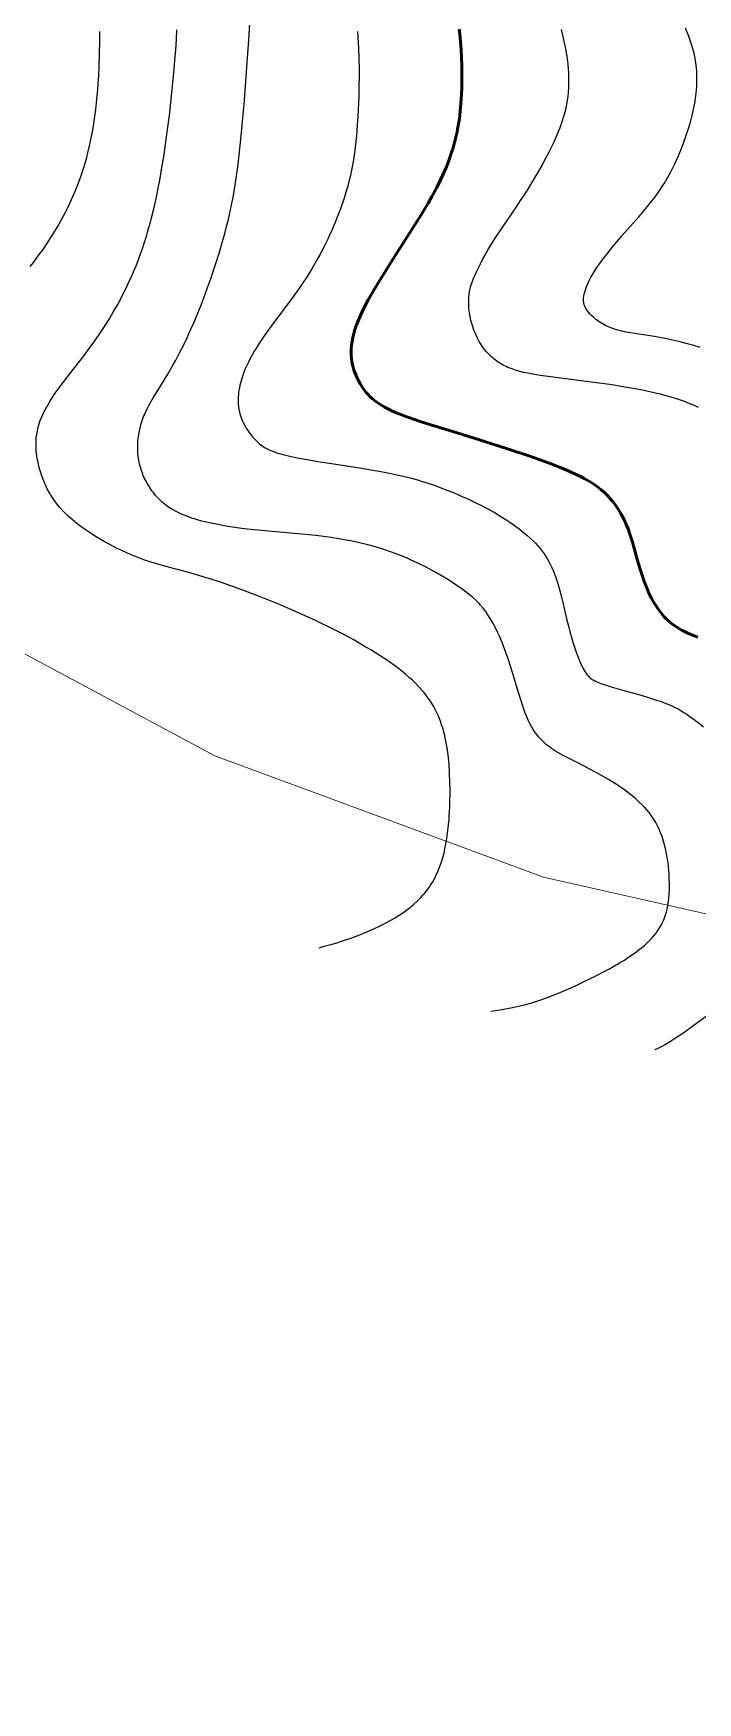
# Model space of a CAD drawing. Header units: metres. Extents: x 545098 to 555652, y 1854398 to 1862642.
# Drawn here: x 547264 to 547495, y 1857981 to 1858560 of the extents above; entities that cross this region are included whole.
import ezdxf

# ---------------------------------------------------------------- set-up
doc = ezdxf.new("R2010")
doc.units = ezdxf.units.M
doc.header["$LTSCALE"] = 6.8
for name, color, linetype, lineweight in [('1', 7, 'Continuous', 25), ('2', 7, 'Continuous', 53), ('52', 7, 'Continuous', 13)]:
    doc.layers.add(name, color=color, linetype=linetype, lineweight=lineweight)

msp = doc.modelspace()

# ---------------------------------------------------------------- linework, layer by layer
at = {"layer": '1'}
for points in [[(547300.58, 1858418.66), (547300.65, 1858419.36), (547300.83, 1858420.8), (547300.96, 1858421.54), (547301.19, 1858422.65), (547301.58, 1858424.17), (547301.81, 1858424.95), (547302.2, 1858426.12), (547302.66, 1858427.31), (547302.91, 1858427.91), (547303.18, 1858428.52), (547303.76, 1858429.74), (547304.4, 1858430.98), (547305.83, 1858433.54), (547307.42, 1858436.19), (547310.9, 1858441.86), (547312.69, 1858444.91), (547313.59, 1858446.49), (547314.91, 1858448.95), (547316.35, 1858451.8), (547317.49, 1858454.15), (547318.87, 1858457.18), (547319.96, 1858459.67), (547321.56, 1858463.51), (547322.61, 1858466.13), (547323.29, 1858467.9), (547324.64, 1858471.51), (547325.94, 1858475.19), (547326.58, 1858477.05), (547327.52, 1858479.87), (547328.86, 1858484.14), (547329.71, 1858487.02), (547330.72, 1858490.64), (547331.48, 1858493.56), (547331.84, 1858495.02), (547332.35, 1858497.21), (547333.07, 1858500.51), (547333.71, 1858503.81), (547334.11, 1858506.04), (547334.36, 1858507.54), (547334.82, 1858510.59), (547335.36, 1858514.57), (547335.76, 1858517.9), (547336.32, 1858523.23), (547336.68, 1858527.05), (547337.41, 1858535.47), (547338.16, 1858544.99), (547338.53, 1858550.03), (547339.04, 1858557.76), (547339.48, 1858565.47)], [(547458.87, 1858438.92), (547454.42, 1858439.51), (547446.41, 1858440.53), (547442.04, 1858441.11), (547440.15, 1858441.39), (547437.61, 1858441.8), (547435.39, 1858442.22), (547434.38, 1858442.44), (547433.12, 1858442.75), (547431.66, 1858443.18), (547430.43, 1858443.6), (547429.03, 1858444.17), (547428.36, 1858444.48), (547427.38, 1858444.97), (547426.44, 1858445.5), (547425.99, 1858445.78), (547425.11, 1858446.37), (547424.07, 1858447.16), (547423.28, 1858447.84), (547422.34, 1858448.74), (547421.55, 1858449.6), (547420.81, 1858450.51), (547420.05, 1858451.56), (547419.48, 1858452.44), (547419.08, 1858453.12), (547418.34, 1858454.49), (547417.7, 1858455.89), (547417.31, 1858456.83), (547417.08, 1858457.46), (547416.66, 1858458.71), (547416.36, 1858459.75), (547416.19, 1858460.44), (547415.9, 1858461.78), (547415.78, 1858462.44), (547415.6, 1858463.74), (547415.48, 1858464.98), (547415.43, 1858465.78), (547415.4, 1858467.3), (547415.42, 1858468.26), (547415.51, 1858469.42), (547415.67, 1858470.47), (547415.91, 1858471.55), (547416.06, 1858472.12), (547416.45, 1858473.34), (547417.1, 1858475.05), (547418, 1858477.14), (547418.54, 1858478.29), (547419.44, 1858480.11), (547420.46, 1858482.04), (547421.01, 1858483.04), (547422.18, 1858485.09), (547423.77, 1858487.71), (547424.8, 1858489.31), (547426.98, 1858492.56), (547431.74, 1858499.52), (547433.42, 1858502.03), (547434.27, 1858503.33), (547435.79, 1858505.71), (547437.68, 1858508.8), (547439.36, 1858511.65), (547440.98, 1858514.52), (547441.76, 1858515.95), (547443.25, 1858518.79), (547443.95, 1858520.18), (547444.94, 1858522.24), (547446, 1858524.61), (547446.49, 1858525.76), (547447.16, 1858527.47), (547447.77, 1858529.16), (547448.55, 1858531.65), (547449.08, 1858533.72), (547449.43, 1858535.38), (547449.58, 1858536.21), (547449.78, 1858537.47), (547450, 1858539.37), (547450.13, 1858541.32), (547450.18, 1858542.63), (547450.19, 1858543.51), (547450.16, 1858545.3), (547450.1, 1858546.66), (547450.04, 1858547.57), (547449.87, 1858549.4), (547449.77, 1858550.33), (547449.52, 1858552.19), (547449.22, 1858554.07), (547448.99, 1858555.33), (547448.47, 1858557.87), (547447.96, 1858560.03), (547447.58, 1858561.47)], [(547455.29, 1858468.24), (547455.39, 1858469.06), (547455.56, 1858469.93), (547455.89, 1858471.1), (547456.29, 1858472.24), (547456.81, 1858473.45), (547457.11, 1858474.1), (547457.82, 1858475.45), (547458.23, 1858476.17), (547458.91, 1858477.29), (547459.67, 1858478.47), (547460.23, 1858479.29), (547461.45, 1858481), (547462.11, 1858481.89), (547463.54, 1858483.74), (547465.09, 1858485.68), (547466.2, 1858487.01), (547468.56, 1858489.77), (547474.42, 1858496.39), (547476.41, 1858498.72), (547477.39, 1858499.9), (547478.67, 1858501.49), (547480.21, 1858503.52), (547481.53, 1858505.37), (547482.76, 1858507.24), (547483.54, 1858508.5), (547484.04, 1858509.35), (547484.99, 1858511.04), (547485.67, 1858512.31), (547486.93, 1858514.85), (547488.07, 1858517.38), (547489.22, 1858520.15), (547490.05, 1858522.32), (547490.81, 1858524.44), (547491.66, 1858527.03), (547492.34, 1858529.3), (547492.93, 1858531.53), (547493.19, 1858532.62), (547493.65, 1858534.8), (547493.85, 1858535.87), (547494.1, 1858537.47), (547494.34, 1858539.35), (547494.54, 1858541.68), (547494.6, 1858543.06), (547494.6, 1858545.8), (547494.55, 1858546.82), (547494.45, 1858548.17), (547494.26, 1858549.85), (547494.02, 1858551.34), (547493.76, 1858552.66), (547493.36, 1858554.33), (547492.9, 1858555.89), (547492.55, 1858556.98), (547491.71, 1858559.31), (547490.66, 1858561.9)], [(547263.18, 1858479.15), (547264.39, 1858480.69), (547265.17, 1858481.71), (547266.68, 1858483.75), (547267.41, 1858484.77), (547268.82, 1858486.82), (547270.16, 1858488.86), (547271.02, 1858490.23), (547272.65, 1858492.96), (547273.95, 1858495.26), (547275.31, 1858497.82), (547276.33, 1858499.87), (547277.53, 1858502.44), (547278.87, 1858505.53), (547279.69, 1858507.6), (547280.46, 1858509.68), (547280.95, 1858511.07), (547281.86, 1858513.86), (547282.78, 1858517.02), (547283.2, 1858518.62), (547283.78, 1858521.05), (547284.15, 1858522.7), (547284.8, 1858526.08), (547285, 1858527.23), (547285.37, 1858529.58), (547285.71, 1858532.01), (547285.92, 1858533.67), (547286.3, 1858537.11), (547286.62, 1858540.71), (547286.76, 1858542.58), (547286.94, 1858545.47), (547287.09, 1858548.47), (547287.25, 1858553.17), (547287.31, 1858557.27), (547287.32, 1858560.69)], [(547266.3, 1858409.41), (547265.89, 1858411.14), (547265.72, 1858412), (547265.5, 1858413.3), (547265.3, 1858415.03), (547265.24, 1858415.9), (547265.2, 1858417.18), (547265.21, 1858418.44), (547265.24, 1858419.07), (547265.29, 1858419.69), (547265.44, 1858420.92), (547265.65, 1858422.13), (547265.96, 1858423.46), (547266.26, 1858424.51), (547266.66, 1858425.7), (547267.18, 1858427.02), (547267.66, 1858428.08), (547268.04, 1858428.87), (547268.9, 1858430.49), (547269.86, 1858432.13), (547270.56, 1858433.24), (547272.11, 1858435.53), (547273.56, 1858437.54), (547274.6, 1858438.92), (547276.79, 1858441.77), (547281.52, 1858447.87), (547283.96, 1858451.12), (547285.59, 1858453.36), (547287.59, 1858456.23), (547288.98, 1858458.33), (547290.66, 1858461.02), (547292.14, 1858463.5), (547293.57, 1858466.03), (547294.26, 1858467.31), (547295.61, 1858469.92), (547296.27, 1858471.24), (547297.23, 1858473.24), (547298.45, 1858475.95), (547299.04, 1858477.32), (547299.9, 1858479.4), (547301.12, 1858482.56), (547301.51, 1858483.62), (547302.25, 1858485.77), (547302.96, 1858487.93), (547303.42, 1858489.39), (547304.28, 1858492.34), (547304.9, 1858494.58), (547305.29, 1858496.09), (547306.04, 1858499.15), (547306.4, 1858500.69), (547307.08, 1858503.82), (547307.72, 1858507), (547308.13, 1858509.16), (547308.9, 1858513.53), (547309.51, 1858517.3), (547309.9, 1858519.84), (547310.62, 1858524.94), (547310.96, 1858527.49), (547311.59, 1858532.52), (547312.15, 1858537.42), (547312.48, 1858540.57), (547313.07, 1858546.52), (547313.53, 1858551.9), (547313.72, 1858554.4), (547313.95, 1858557.93), (547314.11, 1858561.27)], [(547376.79, 1858560.76), (547377.05, 1858556.86), (547377.15, 1858554.85), (547377.27, 1858551.73), (547377.34, 1858547.35), (547377.35, 1858545.35), (547377.31, 1858541.27), (547377.23, 1858538.18), (547377.04, 1858533.55), (547376.92, 1858531.26), (547376.72, 1858528.26), (547376.41, 1858524.64), (547376.08, 1858521.53), (547375.71, 1858518.59), (547375.24, 1858515.52), (547374.81, 1858513.17), (547374.46, 1858511.47), (547374.21, 1858510.35), (547373.68, 1858508.17), (547373.4, 1858507.1), (547372.79, 1858504.97), (547372.14, 1858502.87), (547371.67, 1858501.46), (547370.66, 1858498.63), (547369.55, 1858495.73), (547368.95, 1858494.26), (547368, 1858492.03), (547366.99, 1858489.78), (547366.46, 1858488.65), (547365.35, 1858486.37), (547363.87, 1858483.51), (547362.6, 1858481.21), (547360.92, 1858478.33), (547359.3, 1858475.75), (547357.59, 1858473.19), (547356.41, 1858471.48), (547353.99, 1858468.12), (547346.8, 1858458.5), (547344.65, 1858455.51), (547343.66, 1858454.06), (547342.29, 1858451.97), (547341.45, 1858450.62), (547340.93, 1858449.74), (547339.96, 1858448.02), (547339.31, 1858446.78), (547338.9, 1858445.96), (547337.83, 1858443.61), (547337.24, 1858442.12), (547336.73, 1858440.67), (547336.26, 1858439.13), (547335.96, 1858437.94), (547335.67, 1858436.48), (547335.53, 1858435.55), (547335.46, 1858434.94), (547335.37, 1858433.75), (547335.35, 1858432.32), (547335.41, 1858431.22), (547335.46, 1858430.69), (547335.61, 1858429.64), (547335.82, 1858428.63), (547335.98, 1858427.98), (547336.39, 1858426.71)], [(547495.75, 1858451.04), (547493.57, 1858451.73), (547490.87, 1858452.5), (547488.75, 1858453.05), (547487.71, 1858453.3), (547485.66, 1858453.76), (547483.66, 1858454.18), (547482.37, 1858454.43), (547479.89, 1858454.87), (547476.04, 1858455.48), (547471.51, 1858456.16), (547469.48, 1858456.53), (547468.2, 1858456.8), (547467.58, 1858456.95), (547466.68, 1858457.19), (547465.39, 1858457.6), (547464.16, 1858458.09), (547463.37, 1858458.45), (547462.87, 1858458.7), (547461.9, 1858459.23), (547461.21, 1858459.65), (547460.77, 1858459.94), (547459.93, 1858460.53), (547459.54, 1858460.83), (547458.8, 1858461.45), (547458.13, 1858462.06), (547457.72, 1858462.47), (547457.01, 1858463.27), (547456.51, 1858463.92), (547456.06, 1858464.63), (547455.79, 1858465.18), (547455.62, 1858465.59), (547455.53, 1858465.87), (547455.39, 1858466.42), (547455.34, 1858466.7), (547455.28, 1858467.26), (547455.27, 1858467.84), (547455.29, 1858468.24)], [(547495.14, 1858430.24), (547493.99, 1858430.77), (547492.17, 1858431.54), (547490.25, 1858432.29), (547489.24, 1858432.65), (547487.14, 1858433.35), (547486.04, 1858433.69), (547484.34, 1858434.18), (547481.95, 1858434.82), (547480.71, 1858435.13), (547478.78, 1858435.58), (547475.74, 1858436.22), (547472.53, 1858436.83), (547470.31, 1858437.21), (547465.76, 1858437.94), (547463.46, 1858438.28), (547458.87, 1858438.92)], [(547336.39, 1858426.71), (547336.8, 1858425.68), (547337.1, 1858425.01), (547337.77, 1858423.73), (547338.14, 1858423.11), (547338.93, 1858421.93), (547339.79, 1858420.8), (547340.38, 1858420.09), (547340.79, 1858419.63), (547341.62, 1858418.75), (547342.48, 1858417.93), (547342.94, 1858417.53), (547343.69, 1858416.95), (547344.55, 1858416.4), (547345.02, 1858416.12), (547346.09, 1858415.59), (547346.68, 1858415.33), (547347.67, 1858414.94), (547349.17, 1858414.43), (547350.02, 1858414.18), (547351.41, 1858413.8), (547353.79, 1858413.24), (547356.56, 1858412.67), (547358.6, 1858412.29), (547363.02, 1858411.53), (547367.75, 1858410.76), (547377.47, 1858409.24), (547382.1, 1858408.47), (547384.28, 1858408.09), (547387.34, 1858407.52), (547390.46, 1858406.88), (547392.79, 1858406.36), (547395.51, 1858405.68), (547397.58, 1858405.11), (547398.59, 1858404.82), (547400.56, 1858404.21), (547403.77, 1858403.13), (547406.35, 1858402.17), (547410.31, 1858400.59), (547412.32, 1858399.73), (547415.35, 1858398.37), (547418.36, 1858396.93), (547419.85, 1858396.18), (547421.8, 1858395.16), (547424.18, 1858393.85), (547426.24, 1858392.64), (547428.59, 1858391.17), (547429.71, 1858390.43), (547431.33, 1858389.3), (547432.88, 1858388.15), (547433.63, 1858387.57), (547435.05, 1858386.4), (547435.74, 1858385.81), (547436.72, 1858384.92), (547437.96, 1858383.72), (547438.54, 1858383.12), (547439.38, 1858382.21), (547440.16, 1858381.29), (547440.88, 1858380.37), (547441.56, 1858379.44), (547442.18, 1858378.51), (547442.58, 1858377.88), (547443.3, 1858376.6), (547443.8, 1858375.63), (547444.12, 1858374.97), (547444.71, 1858373.63), (547445.5, 1858371.56), (547445.98, 1858370.12), (547446.28, 1858369.13), (547446.87, 1858367.09), (547447.35, 1858365.29), (547448.28, 1858361.55), (547449.49, 1858356.46), (547450.11, 1858353.96), (547450.73, 1858351.55), (547451.05, 1858350.39), (547451.54, 1858348.73), (547452.55, 1858345.67), (547452.89, 1858344.73), (547453.58, 1858342.98), (547454.26, 1858341.41), (547455.02, 1858339.87), (547455.6, 1858338.81), (547456.18, 1858337.91), (547456.48, 1858337.5), (547456.96, 1858336.95), (547457.5, 1858336.44), (547457.79, 1858336.21), (547458.44, 1858335.76), (547458.8, 1858335.55), (547459.41, 1858335.23), (547460.45, 1858334.77), (547461.25, 1858334.46), (547463.16, 1858333.81), (547464.87, 1858333.29), (547468.87, 1858332.14), (547474.81, 1858330.47), (547477.79, 1858329.59), (547480.61, 1858328.69), (547481.93, 1858328.25), (547483.57, 1858327.65)], [(547439.62, 1858315.93), (547438.99, 1858316.72), (547438.44, 1858317.48), (547437.77, 1858318.5), (547437.19, 1858319.49), (547436.63, 1858320.55), (547436.09, 1858321.69), (547435.56, 1858322.91), (547435.05, 1858324.19), (547434.06, 1858326.94), (547433.58, 1858328.38), (547432.64, 1858331.36), (547430.81, 1858337.47), (547429.88, 1858340.46), (547429.04, 1858343.02), (547427.96, 1858346.07), (547426.96, 1858348.67), (547425.93, 1858351.11), (547425.4, 1858352.28), (547424.68, 1858353.77), (547423.75, 1858355.53), (547422.89, 1858357.01), (547421.84, 1858358.65), (547421.29, 1858359.43), (547420.42, 1858360.55), (547419.5, 1858361.63), (547419.01, 1858362.16), (547417.97, 1858363.21), (547416.54, 1858364.51), (547415.1, 1858365.69), (547414.06, 1858366.49), (547413.32, 1858367.03), (547411.74, 1858368.14), (547409.41, 1858369.69), (547408.14, 1858370.49), (547406.14, 1858371.71), (547404.02, 1858372.93), (547402.92, 1858373.55), (547400.65, 1858374.76), (547399.48, 1858375.36), (547397.69, 1858376.24), (547395.24, 1858377.38), (547394, 1858377.93), (547392.1, 1858378.72), (547390.18, 1858379.48), (547388.25, 1858380.19), (547386.29, 1858380.85), (547383.01, 1858381.85), (547380.36, 1858382.56), (547377.03, 1858383.36), (547374.35, 1858383.92), (547373.02, 1858384.18), (547370.34, 1858384.65), (547367.67, 1858385.08), (547365.9, 1858385.33), (547362.36, 1858385.78), (547357.45, 1858386.3), (547353.57, 1858386.65), (547345.94, 1858387.3), (547342.19, 1858387.64), (547338.48, 1858388.03), (547336.64, 1858388.25), (547333.41, 1858388.7), (547331.82, 1858388.95), (547329.46, 1858389.36), (547327.17, 1858389.8), (547323.85, 1858390.56), (547322.79, 1858390.83), (547321.24, 1858391.26), (547319.27, 1858391.87), (547318.33, 1858392.19), (547316.97, 1858392.7), (547315.68, 1858393.23), (547314.48, 1858393.79), (547313.35, 1858394.37), (547312.3, 1858394.98), (547311.21, 1858395.68), (547310.4, 1858396.26), (547309.56, 1858396.92), (547309.02, 1858397.37), (547308.03, 1858398.3), (547307.57, 1858398.77), (547306.71, 1858399.72), (547305.93, 1858400.69), (547305.45, 1858401.34), (547304.57, 1858402.65), (547303.77, 1858403.96), (547303.41, 1858404.62), (547302.9, 1858405.61), (547302.44, 1858406.62), (547302.23, 1858407.13), (547301.66, 1858408.7), (547301.42, 1858409.51), (547301.14, 1858410.62), (547301.02, 1858411.18), (547300.87, 1858412.05), (547300.68, 1858413.4), (547300.57, 1858414.51), (547300.51, 1858415.94), (547300.51, 1858417.28), (547300.58, 1858418.66)], [(547406.82, 1858275.68), (547407.02, 1858276.52), (547407.39, 1858278.21), (547407.81, 1858280.6), (547408.08, 1858282.51), (547408.2, 1858283.48), (547408.4, 1858285.42), (547408.56, 1858287.38), (547408.65, 1858288.71), (547408.79, 1858291.41), (547408.88, 1858294.19), (547408.91, 1858295.61), (547408.92, 1858297.78), (547408.9, 1858300.01), (547408.76, 1858303.45), (547408.56, 1858306.43), (547408.35, 1858308.6), (547408.22, 1858309.71), (547408, 1858311.37), (547407.58, 1858313.89), (547407.24, 1858315.56), (547407.05, 1858316.4), (547406.73, 1858317.65), (547406.26, 1858319.3), (547406, 1858320.12), (547405.58, 1858321.33), (547404.87, 1858323.12), (547404.24, 1858324.5), (547403.9, 1858325.18), (547403.36, 1858326.19), (547402.48, 1858327.67), (547401.51, 1858329.13), (547400.99, 1858329.85), (547399.88, 1858331.28), (547399.29, 1858331.99), (547398.35, 1858333.04), (547397.36, 1858334.09), (547396.84, 1858334.61), (547395.76, 1858335.65), (547395.01, 1858336.34), (547393.41, 1858337.72), (547391.48, 1858339.27), (547390.11, 1858340.31), (547387.22, 1858342.37), (547384.65, 1858344.08), (547381.4, 1858346.11), (547379.15, 1858347.45), (547376.83, 1858348.78), (547375.26, 1858349.65), (547372.05, 1858351.39), (547369.28, 1858352.82), (547367.42, 1858353.76), (547363.64, 1858355.61), (547361.73, 1858356.52), (547357.87, 1858358.29), (547354, 1858360.01), (547349.67, 1858361.85), (547346.22, 1858363.26), (547342.79, 1858364.63), (547338.54, 1858366.26), (547334.77, 1858367.64), (547329.24, 1858369.55), (547325.68, 1858370.71), (547323.93, 1858371.25), (547321.37, 1858372.01), (547319.7, 1858372.48), (547316.45, 1858373.37), (547310.2, 1858375.05), (547307.14, 1858375.93), (547305.12, 1858376.55), (547302.58, 1858377.4), (547300.29, 1858378.25), (547297.98, 1858379.19), (547295.4, 1858380.34), (547293.35, 1858381.33), (547291.83, 1858382.1), (547290.82, 1858382.63), (547288.84, 1858383.72), (547286.07, 1858385.35), (547284.43, 1858386.39), (547283.25, 1858387.17), (547281.54, 1858388.35), (547280.72, 1858388.94), (547279.34, 1858389.99), (547277.72, 1858391.31), (547276.37, 1858392.52), (547275.1, 1858393.74), (547274.5, 1858394.36), (547273.37, 1858395.62), (547272.83, 1858396.27), (547271.7, 1858397.76), (547270.99, 1858398.78), (547270.32, 1858399.84), (547269.9, 1858400.56), (547269.1, 1858402.05), (547268.43, 1858403.43), (547268.12, 1858404.13), (547267.68, 1858405.21), (547267.07, 1858406.86), (547266.53, 1858408.56), (547266.3, 1858409.41)], [(547483.57, 1858327.65), (547485.46, 1858326.87), (547487.05, 1858326.13), (547488.08, 1858325.6), (547488.76, 1858325.22), (547490.11, 1858324.41), (547490.79, 1858323.98), (547492.19, 1858323.02), (547493.65, 1858321.96), (547494.67, 1858321.17), (547496.88, 1858319.41)], [(547423.08, 1858220.67), (547423.91, 1858220.79), (547426.98, 1858221.27), (547430.62, 1858221.95), (547432.66, 1858222.39), (547434.8, 1858222.91), (547436.45, 1858223.36), (547437.66, 1858223.72), (547440.04, 1858224.48), (547442.41, 1858225.32), (547445.09, 1858226.37), (547447.32, 1858227.29), (547450.87, 1858228.82), (547452.71, 1858229.65), (547455.53, 1858230.97), (547458.38, 1858232.35), (547459.8, 1858233.06), (547462.61, 1858234.53), (547463.99, 1858235.28), (547466.01, 1858236.41), (547468.31, 1858237.78), (547469.42, 1858238.46), (547471.03, 1858239.51), (547473.3, 1858241.1), (547474.72, 1858242.18), (547475.4, 1858242.72), (547476.37, 1858243.55), (547477.59, 1858244.66), (547478.17, 1858245.23), (547478.99, 1858246.08), (547479.75, 1858246.95), (547480.11, 1858247.38), (547480.45, 1858247.82), (547481.09, 1858248.71), (547481.68, 1858249.61), (547482.27, 1858250.64), (547482.69, 1858251.47), (547483.12, 1858252.44), (547483.38, 1858253.09), (547483.84, 1858254.44), (547484.03, 1858255.13), (547484.37, 1858256.55), (547484.64, 1858258.04), (547484.86, 1858259.77), (547484.98, 1858261.22), (547485.06, 1858262.92), (547485.07, 1858265.27), (547485.04, 1858266.48), (547484.95, 1858268.32), (547484.88, 1858269.25), (547484.7, 1858271.11), (547484.59, 1858272.04), (547484.39, 1858273.42), (547484.08, 1858275.25), (547483.91, 1858276.14), (547483.61, 1858277.47), (547483.29, 1858278.76), (547483.11, 1858279.39), (547482.66, 1858280.84), (547482.42, 1858281.54), (547482.03, 1858282.57), (547481.4, 1858284.06), (547480.69, 1858285.49), (547480.31, 1858286.19), (547479.7, 1858287.21), (547478.98, 1858288.31), (547478.36, 1858289.17), (547477.99, 1858289.65), (547477.22, 1858290.58), (547476.41, 1858291.5), (547475.84, 1858292.11), (547474.62, 1858293.3), (547473.14, 1858294.62), (547472.1, 1858295.48), (547471.38, 1858296.05), (547469.89, 1858297.16), (547467.96, 1858298.52), (547466.38, 1858299.57), (547463.97, 1858301.07), (547461.29, 1858302.64), (547459.18, 1858303.8), (547457.45, 1858304.72), (547454.15, 1858306.41), (547450.07, 1858308.47), (547448.18, 1858309.46), (547446.39, 1858310.47), (547445.54, 1858310.99), (547444.09, 1858311.93), (547443.39, 1858312.42), (547442.39, 1858313.2), (547441.42, 1858314.04), (547440.96, 1858314.48), (547440.06, 1858315.42), (547439.62, 1858315.93)], [(547363.35, 1858242.73), (547363.87, 1858242.85), (547365.25, 1858243.21), (547367.96, 1858243.96), (547369.29, 1858244.36), (547371.92, 1858245.19), (547374.5, 1858246.09), (547377.3, 1858247.13), (547379.48, 1858248.01), (547381.61, 1858248.93), (547382.65, 1858249.4), (547384.19, 1858250.13), (547386.42, 1858251.25), (547388.56, 1858252.41), (547389.59, 1858253.01), (547390.93, 1858253.83), (547391.57, 1858254.24), (547392.52, 1858254.88), (547393.88, 1858255.85), (547395.03, 1858256.73), (547395.59, 1858257.18), (547396.39, 1858257.86), (547397.54, 1858258.91), (547398.73, 1858260.11), (547399.63, 1858261.1), (547400.05, 1858261.6), (547400.87, 1858262.62), (547401.64, 1858263.68), (547402.12, 1858264.39), (547403.02, 1858265.86), (547403.71, 1858267.14), (547404.14, 1858268.01), (547404.41, 1858268.6), (547404.92, 1858269.79), (547405.51, 1858271.31), (547405.93, 1858272.54), (547406.49, 1858274.42), (547406.82, 1858275.68)], [(547500.06, 1858220.52), (547492.74, 1858215.11), (547490.54, 1858213.54), (547488.31, 1858212.02), (547487.18, 1858211.28), (547485.47, 1858210.22), (547483.43, 1858209.03), (547482.4, 1858208.47), (547480.84, 1858207.67), (547479.97, 1858207.27)]]:
    msp.add_lwpolyline(points, dxfattribs=at)
at = {"layer": '2'}
for points in [[(547379.46, 1858435.91), (547378.75, 1858436.87), (547378.13, 1858437.8), (547377.76, 1858438.41), (547377.11, 1858439.6), (547376.54, 1858440.73), (547376.28, 1858441.29), (547375.94, 1858442.1), (547375.63, 1858442.91), (547375.25, 1858444.14), (547375.01, 1858445.21), (547374.85, 1858446.09), (547374.71, 1858447.26), (547374.63, 1858448.39), (547374.6, 1858449.85), (547374.62, 1858450.63), (547374.72, 1858451.88), (547374.9, 1858453.24), (547375.03, 1858453.97), (547375.25, 1858454.98), (547375.6, 1858456.34), (547376.01, 1858457.65), (547376.44, 1858458.89), (547377.08, 1858460.55), (547377.78, 1858462.14), (547379.02, 1858464.74), (547380.53, 1858467.58), (547381.67, 1858469.59), (547382.48, 1858470.98), (547384.19, 1858473.84), (547385.54, 1858476.04), (547388.37, 1858480.54), (547394.08, 1858489.47), (547396.74, 1858493.67), (547398.89, 1858497.15), (547399.88, 1858498.8), (547401.27, 1858501.17), (547402.56, 1858503.44), (547403.16, 1858504.53), (547404.29, 1858506.65), (547405.57, 1858509.2), (547406.61, 1858511.4), (547407.64, 1858513.77), (547408.38, 1858515.63), (547409.13, 1858517.69), (547409.58, 1858519.05), (547409.87, 1858519.96), (547410.39, 1858521.77), (547410.96, 1858524.04), (547411.36, 1858525.88), (547411.54, 1858526.8), (547411.86, 1858528.67), (547412.15, 1858530.57), (547412.31, 1858531.86), (547412.59, 1858534.51), (547412.81, 1858537.25), (547412.99, 1858540.81), (547413.06, 1858544.11), (547413.05, 1858547.5), (547413.01, 1858549.22), (547412.92, 1858551.54), (547412.75, 1858554.46), (547412.53, 1858557.12), (547412.26, 1858559.79), (547412.05, 1858561.57)], [(547494.94, 1858350.56), (547493.76, 1858350.98), (547492.25, 1858351.58), (547491.52, 1858351.89), (547490.48, 1858352.37), (547489.48, 1858352.87), (547488.53, 1858353.4), (547487.63, 1858353.95), (547486.78, 1858354.52), (547486.23, 1858354.92), (547485.21, 1858355.74), (547484.49, 1858356.38), (547484.03, 1858356.82), (547483.16, 1858357.72), (547482.74, 1858358.19), (547481.96, 1858359.14), (547481.23, 1858360.12), (547480.77, 1858360.79), (547479.9, 1858362.16), (547479.21, 1858363.35), (547478.77, 1858364.16), (547477.95, 1858365.82), (547477.57, 1858366.67), (547476.83, 1858368.42), (547476.15, 1858370.24), (547475.44, 1858372.34), (547474.9, 1858374.08), (547474.03, 1858377.15), (547472.87, 1858381.38), (547472.26, 1858383.5), (547471.26, 1858386.62), (547470.7, 1858388.14), (547469.99, 1858389.88), (547469.61, 1858390.73), (547469, 1858391.98), (547468.36, 1858393.19), (547468.02, 1858393.79), (547467.31, 1858394.95), (547466.35, 1858396.35), (547465.53, 1858397.44), (547465.1, 1858397.97), (547464.43, 1858398.75), (547463.37, 1858399.88), (547462.48, 1858400.75), (547461.28, 1858401.8), (547460.09, 1858402.73), (547458.78, 1858403.65), (547458.08, 1858404.11), (547456.55, 1858405.03), (547455.72, 1858405.49), (547454.39, 1858406.19), (547452.44, 1858407.15), (547449.68, 1858408.38), (547446.87, 1858409.54), (547443.73, 1858410.75), (547441.47, 1858411.59), (547436.63, 1858413.31), (547428.83, 1858415.94), (547423.46, 1858417.67), (547419.89, 1858418.8), (547412.94, 1858420.96), (547403.45, 1858423.85), (547399.2, 1858425.19), (547396.57, 1858426.06), (547395.32, 1858426.49), (547393.52, 1858427.14), (547391.27, 1858428), (547390.22, 1858428.43), (547388.73, 1858429.08), (547387.34, 1858429.75), (547386.07, 1858430.43), (547384.91, 1858431.12), (547383.84, 1858431.83), (547383.19, 1858432.3), (547382, 1858433.26), (547381.21, 1858433.98), (547380.73, 1858434.47), (547379.85, 1858435.43), (547379.46, 1858435.91)]]:
    msp.add_lwpolyline(points, dxfattribs=at)
at = {"layer": '52'}
msp.add_lwpolyline([(547157.43, 1858412.68), (547228.08, 1858362.38), (547327.26, 1858309.35), (547441.38, 1858267.21), (547550.07, 1858242.73), (547603.05, 1858238.65), (547664.19, 1858237.3), (547715.22, 1858221.92), (547774.38, 1858200.97), (547822.63, 1858182.75), (547856.31, 1858180.02), (547884.53, 1858174.55), (547928.22, 1858159.98), (547959.17, 1858133.56), (547981.74, 1858071.98), (547990.37, 1858024.15), (548000, 1857980.7)], dxfattribs=at)

doc.saveas('drawing.dxf')
